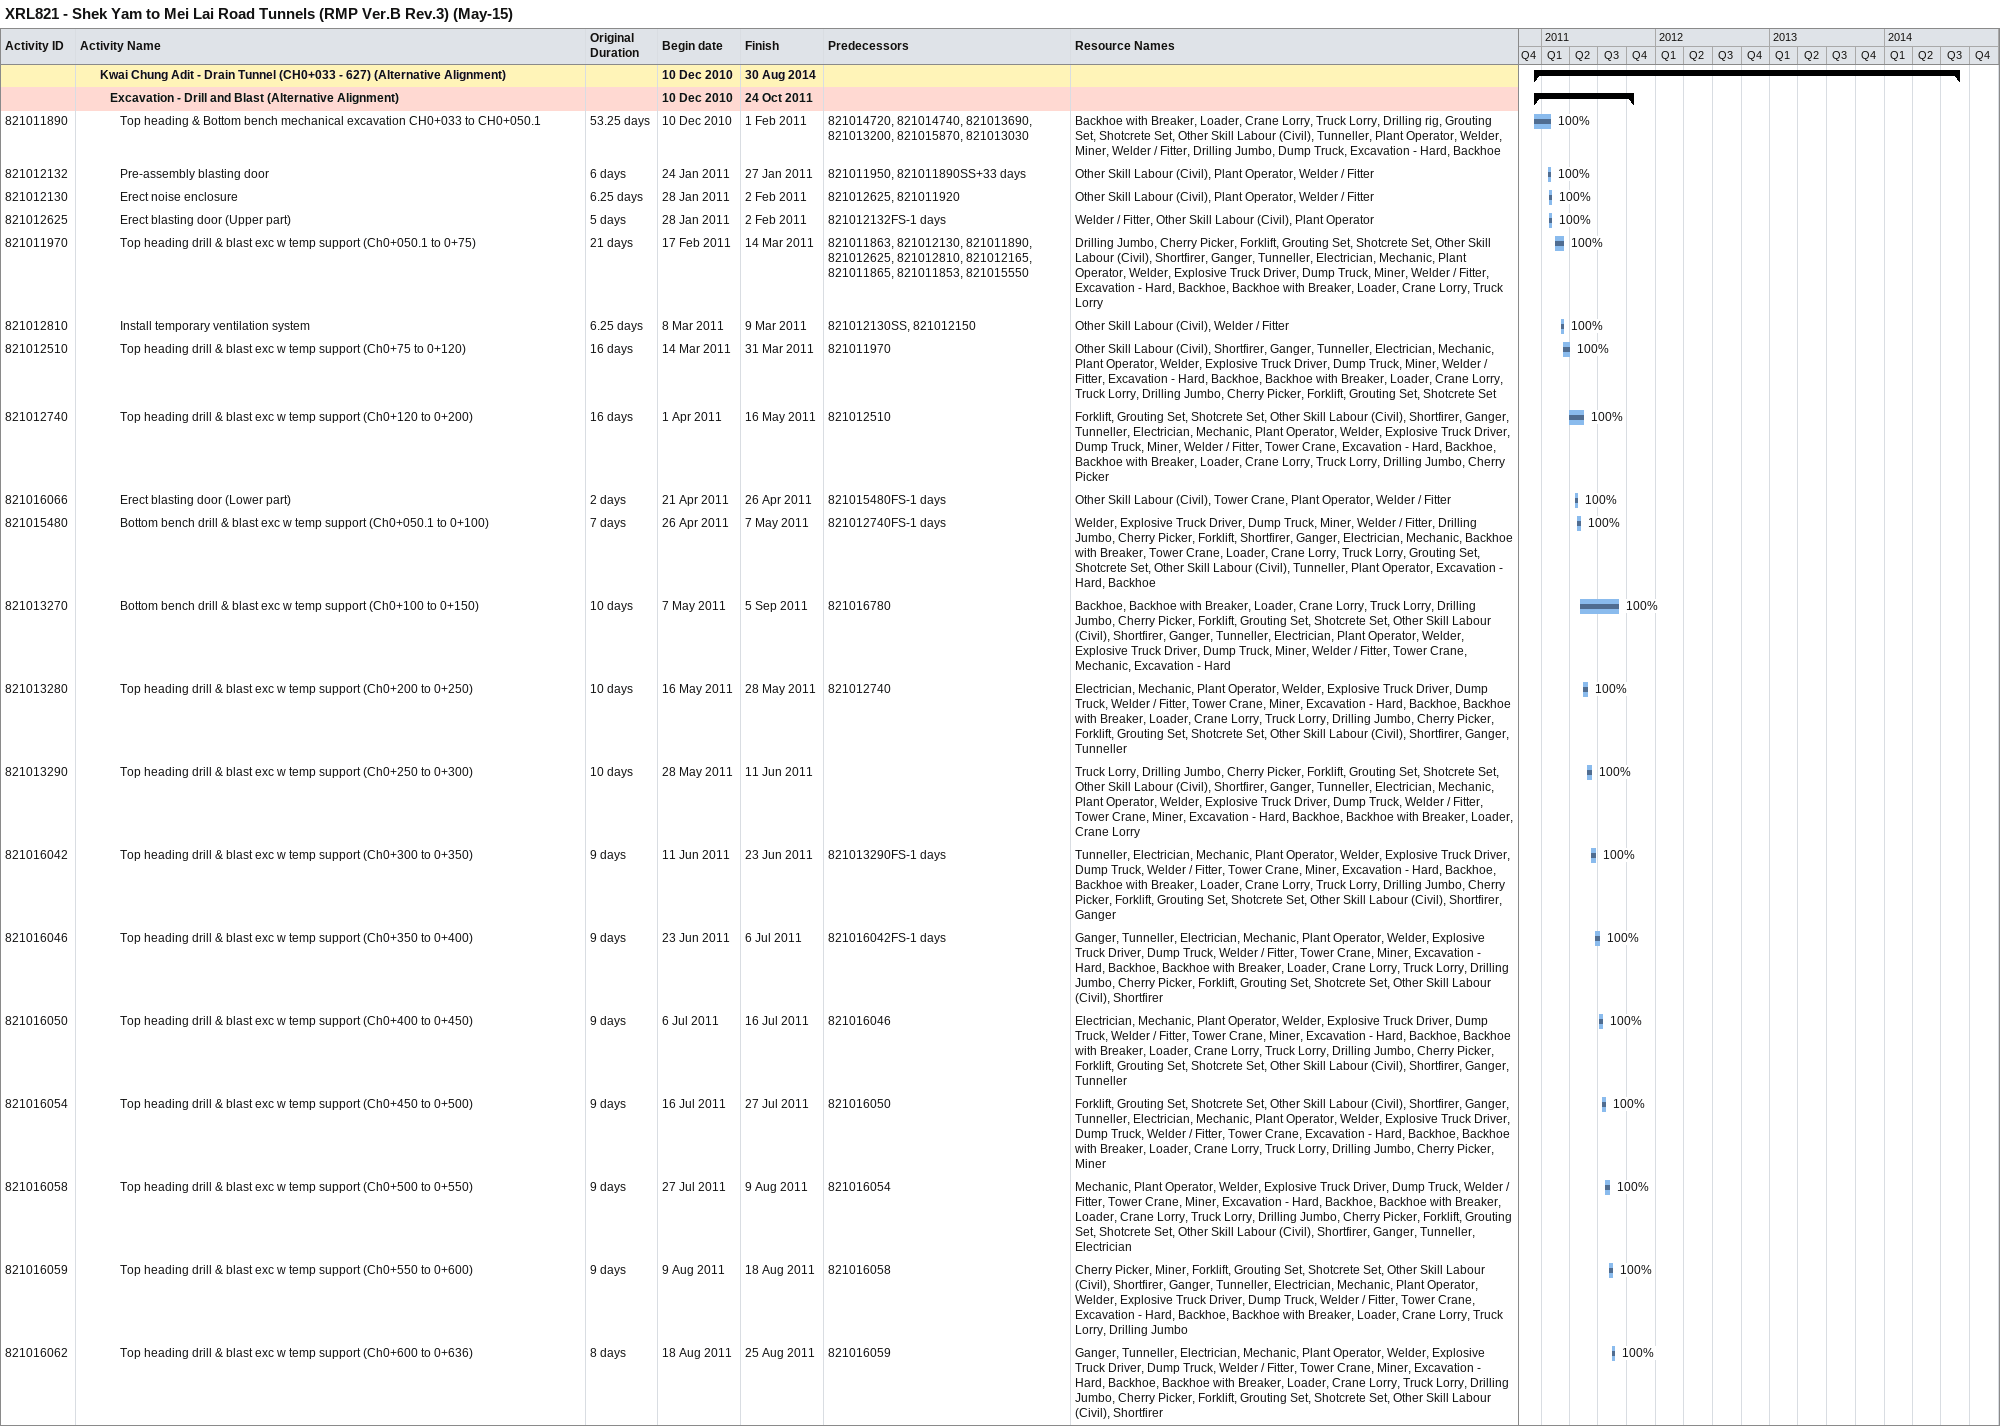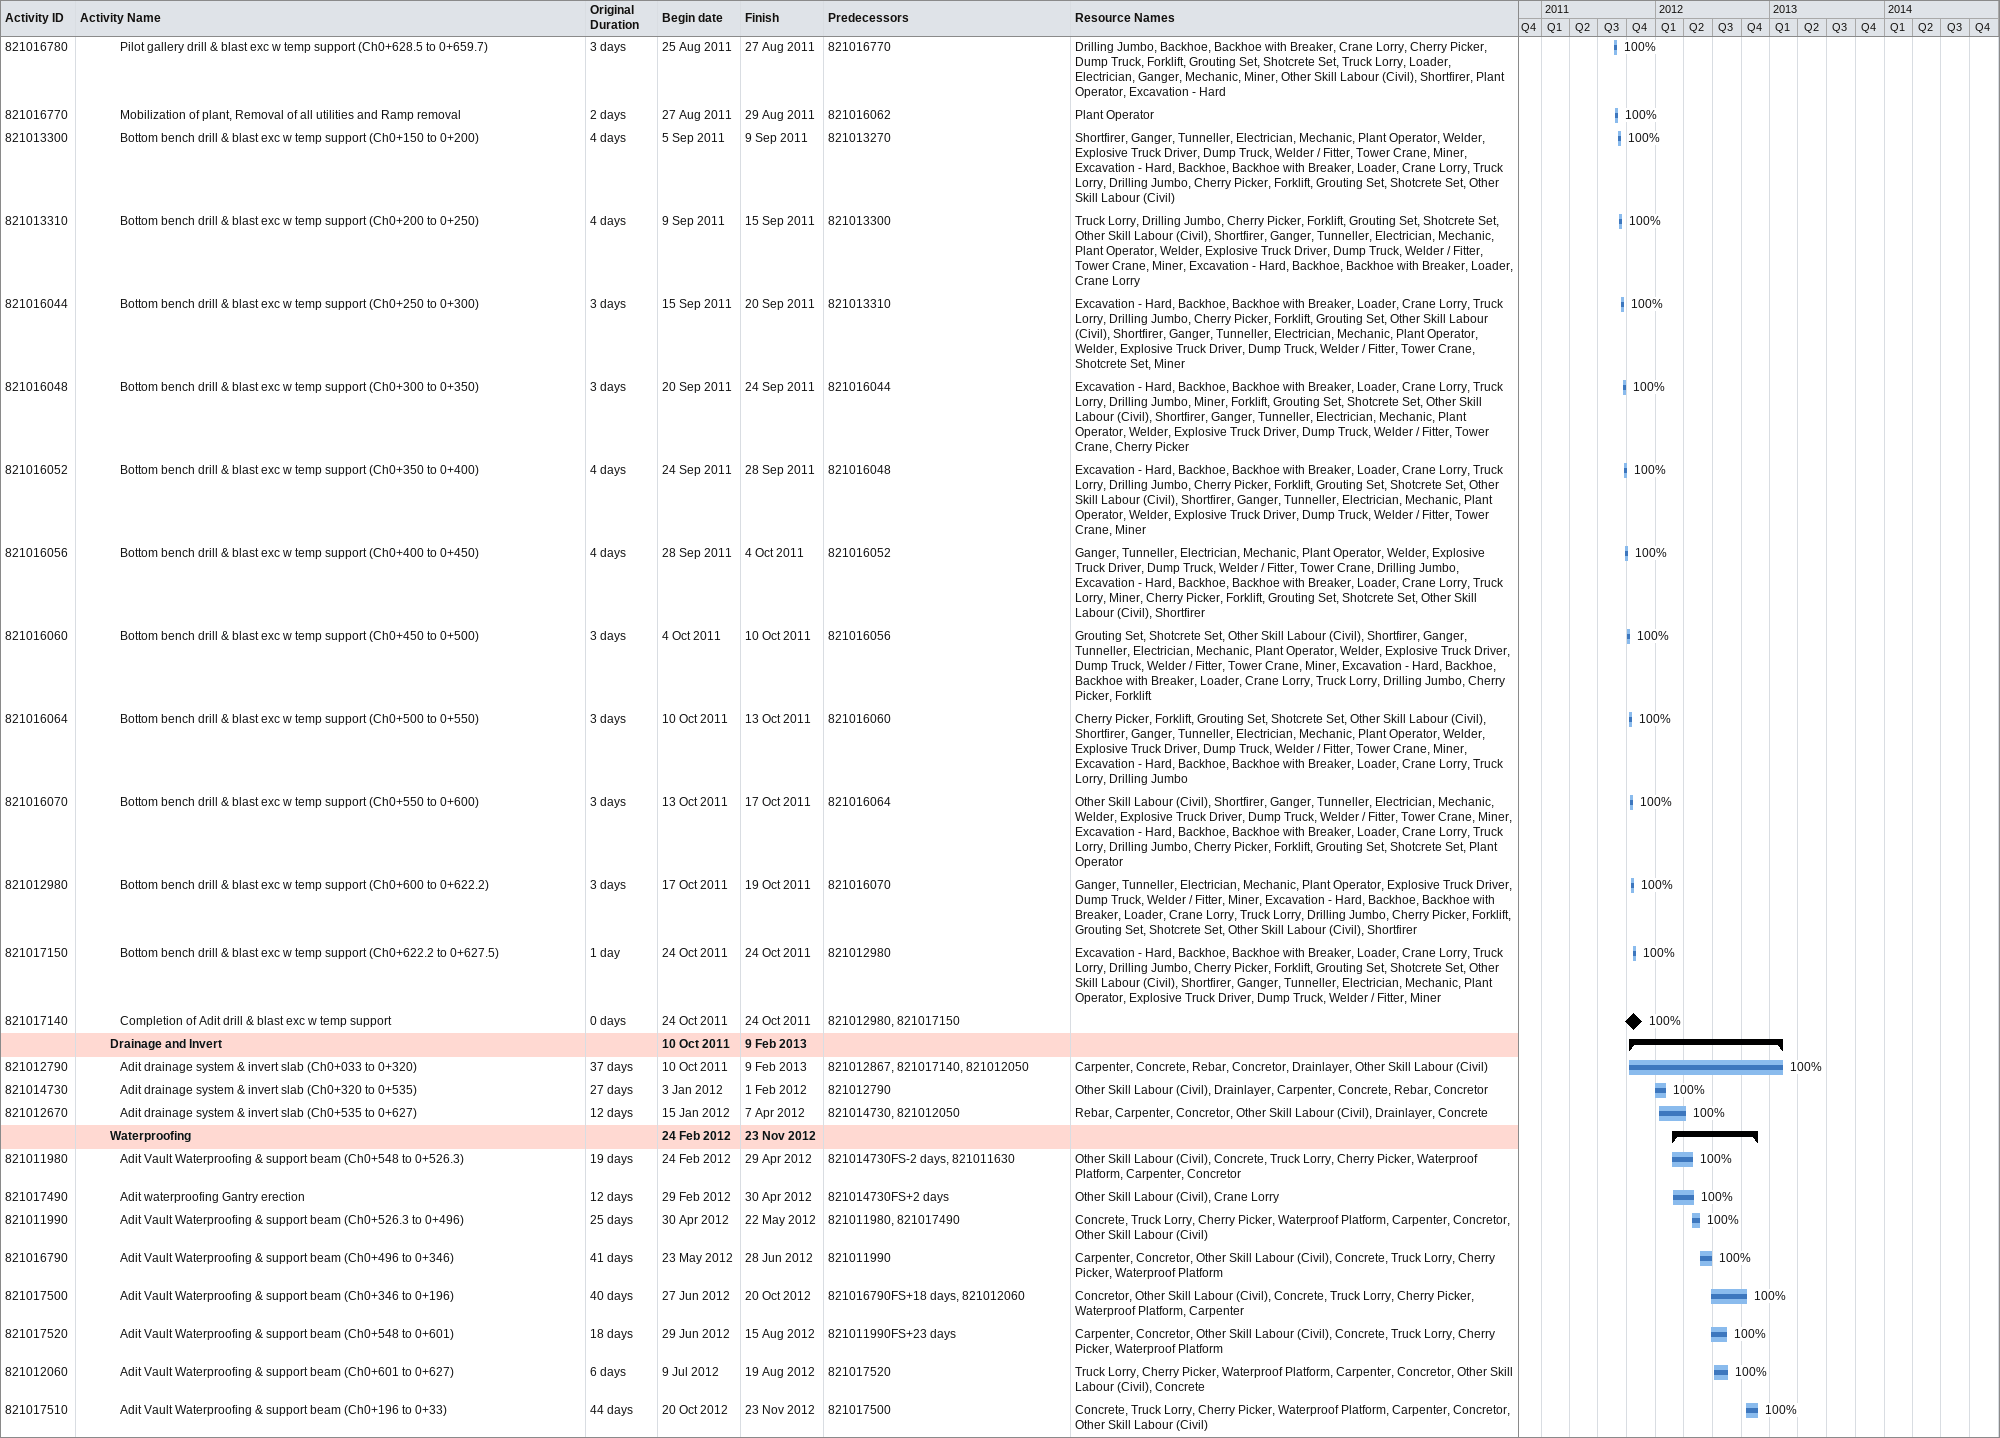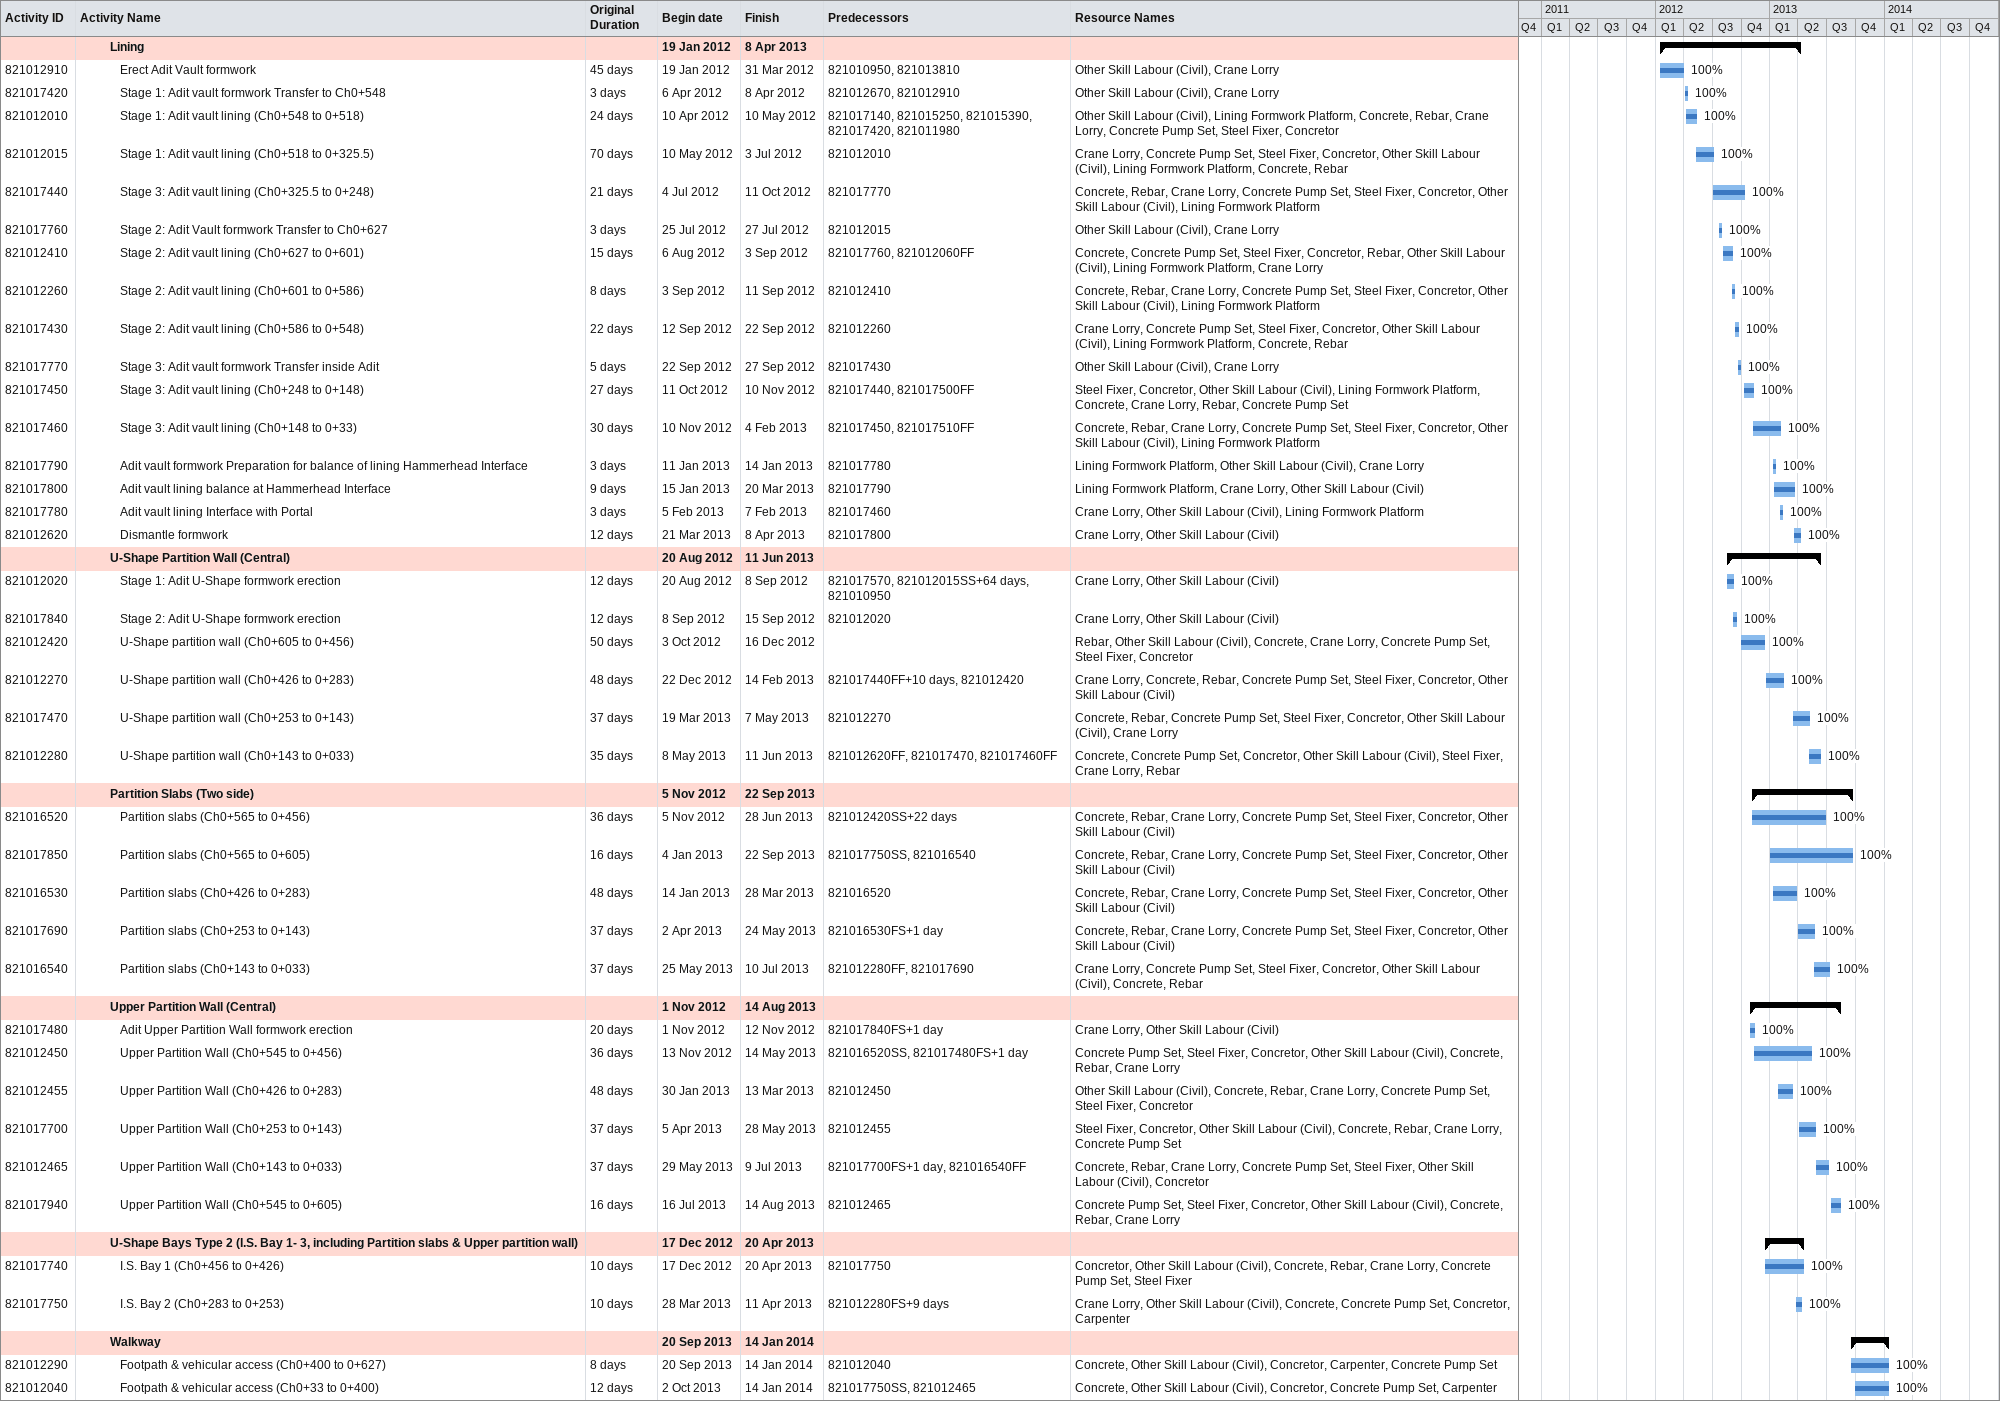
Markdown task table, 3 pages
XRL821 - Shek Yam to Mei Lai Road Tunnels (RMP Ver.B Rev.3) (May-15)

| ID | Level | Task | Original duration | Start | Finish | Predecessors | Resources | % complete |
|---|---|---|---|---|---|---|---|---|
|  | 3 | **Kwai Chung Adit - Drain Tunnel (CH0+033 - 627) (Alternative Alignment)** |  | 2010-12-10 | 2014-08-30 |  |  |  |
|  | 4 | **Excavation - Drill and Blast (Alternative Alignment)** |  | 2010-12-10 | 2011-10-24 |  |  |  |
| 821011890 | 5 | Top heading & Bottom bench mechanical excavation CH0+033 to CH0+050.1 | 53.25d | 2010-12-10 | 2011-02-01 | 821014720, 821014740, 821013690, 821013200, 821015870, 821013030 | Backhoe with Breaker, Loader, Crane Lorry, Truck Lorry, Drilling rig, Grouting Set, Shotcrete Set, Other Skill Labour (Civil), Tunneller, Plant Operator, Welder, Miner, Welder / Fitter, Drilling Jumbo, Dump Truck, Excavation - Hard, Backhoe | 100 |
| 821012132 | 5 | Pre-assembly blasting door | 6d | 2011-01-24 | 2011-01-27 | 821011950, 821011890SS+33d | Other Skill Labour (Civil), Plant Operator, Welder / Fitter | 100 |
| 821012130 | 5 | Erect noise enclosure | 6.25d | 2011-01-28 | 2011-02-02 | 821012625, 821011920 | Other Skill Labour (Civil), Plant Operator, Welder / Fitter | 100 |
| 821012625 | 5 | Erect blasting door (Upper part) | 5d | 2011-01-28 | 2011-02-02 | 821012132FS-1d | Welder / Fitter, Other Skill Labour (Civil), Plant Operator | 100 |
| 821011970 | 5 | Top heading drill & blast exc w temp support (Ch0+050.1 to 0+75) | 21d | 2011-02-17 | 2011-03-14 | 821011863, 821012130, 821011890, 821012625, 821012810, 821012165, 821011865, 821011853, 821015550 | Drilling Jumbo, Cherry Picker, Forklift, Grouting Set, Shotcrete Set, Other Skill Labour (Civil), Shortfirer, Ganger, Tunneller, Electrician, Mechanic, Plant Operator, Welder, Explosive Truck Driver, Dump Truck, Miner, Welder / Fitter, Excavation - Hard, Backhoe, Backhoe with Breaker, Loader, Crane Lorry, Truck Lorry | 100 |
| 821012810 | 5 | Install temporary ventilation system | 6.25d | 2011-03-08 | 2011-03-09 | 821012130SS, 821012150 | Other Skill Labour (Civil), Welder / Fitter | 100 |
| 821012510 | 5 | Top heading drill & blast exc w temp support (Ch0+75 to 0+120) | 16d | 2011-03-14 | 2011-03-31 | 821011970 | Other Skill Labour (Civil), Shortfirer, Ganger, Tunneller, Electrician, Mechanic, Plant Operator, Welder, Explosive Truck Driver, Dump Truck, Miner, Welder / Fitter, Excavation - Hard, Backhoe, Backhoe with Breaker, Loader, Crane Lorry, Truck Lorry, Drilling Jumbo, Cherry Picker, Forklift, Grouting Set, Shotcrete Set | 100 |
| 821012740 | 5 | Top heading drill & blast exc w temp support (Ch0+120 to 0+200) | 16d | 2011-04-01 | 2011-05-16 | 821012510 | Forklift, Grouting Set, Shotcrete Set, Other Skill Labour (Civil), Shortfirer, Ganger, Tunneller, Electrician, Mechanic, Plant Operator, Welder, Explosive Truck Driver, Dump Truck, Miner, Welder / Fitter, Tower Crane, Excavation - Hard, Backhoe, Backhoe with Breaker, Loader, Crane Lorry, Truck Lorry, Drilling Jumbo, Cherry Picker | 100 |
| 821016066 | 5 | Erect blasting door (Lower part) | 2d | 2011-04-21 | 2011-04-26 | 821015480FS-1d | Other Skill Labour (Civil), Tower Crane, Plant Operator, Welder / Fitter | 100 |
| 821015480 | 5 | Bottom bench drill & blast exc w temp support (Ch0+050.1 to 0+100) | 7d | 2011-04-26 | 2011-05-07 | 821012740FS-1d | Welder, Explosive Truck Driver, Dump Truck, Miner, Welder / Fitter, Drilling Jumbo, Cherry Picker, Forklift, Shortfirer, Ganger, Electrician, Mechanic, Backhoe with Breaker, Tower Crane, Loader, Crane Lorry, Truck Lorry, Grouting Set, Shotcrete Set, Other Skill Labour (Civil), Tunneller, Plant Operator, Excavation - Hard, Backhoe | 100 |
| 821013270 | 5 | Bottom bench drill & blast exc w temp support (Ch0+100 to 0+150) | 10d | 2011-05-07 | 2011-09-05 | 821016780 | Backhoe, Backhoe with Breaker, Loader, Crane Lorry, Truck Lorry, Drilling Jumbo, Cherry Picker, Forklift, Grouting Set, Shotcrete Set, Other Skill Labour (Civil), Shortfirer, Ganger, Tunneller, Electrician, Plant Operator, Welder, Explosive Truck Driver, Dump Truck, Miner, Welder / Fitter, Tower Crane, Mechanic, Excavation - Hard | 100 |
| 821013280 | 5 | Top heading drill & blast exc w temp support (Ch0+200 to 0+250) | 10d | 2011-05-16 | 2011-05-28 | 821012740 | Electrician, Mechanic, Plant Operator, Welder, Explosive Truck Driver, Dump Truck, Welder / Fitter, Tower Crane, Miner, Excavation - Hard, Backhoe, Backhoe with Breaker, Loader, Crane Lorry, Truck Lorry, Drilling Jumbo, Cherry Picker, Forklift, Grouting Set, Shotcrete Set, Other Skill Labour (Civil), Shortfirer, Ganger, Tunneller | 100 |
| 821013290 | 5 | Top heading drill & blast exc w temp support (Ch0+250 to 0+300) | 10d | 2011-05-28 | 2011-06-11 |  | Truck Lorry, Drilling Jumbo, Cherry Picker, Forklift, Grouting Set, Shotcrete Set, Other Skill Labour (Civil), Shortfirer, Ganger, Tunneller, Electrician, Mechanic, Plant Operator, Welder, Explosive Truck Driver, Dump Truck, Welder / Fitter, Tower Crane, Miner, Excavation - Hard, Backhoe, Backhoe with Breaker, Loader, Crane Lorry | 100 |
| 821016042 | 5 | Top heading drill & blast exc w temp support (Ch0+300 to 0+350) | 9d | 2011-06-11 | 2011-06-23 | 821013290FS-1d | Tunneller, Electrician, Mechanic, Plant Operator, Welder, Explosive Truck Driver, Dump Truck, Welder / Fitter, Tower Crane, Miner, Excavation - Hard, Backhoe, Backhoe with Breaker, Loader, Crane Lorry, Truck Lorry, Drilling Jumbo, Cherry Picker, Forklift, Grouting Set, Shotcrete Set, Other Skill Labour (Civil), Shortfirer, Ganger | 100 |
| 821016046 | 5 | Top heading drill & blast exc w temp support (Ch0+350 to 0+400) | 9d | 2011-06-23 | 2011-07-06 | 821016042FS-1d | Ganger, Tunneller, Electrician, Mechanic, Plant Operator, Welder, Explosive Truck Driver, Dump Truck, Welder / Fitter, Tower Crane, Miner, Excavation - Hard, Backhoe, Backhoe with Breaker, Loader, Crane Lorry, Truck Lorry, Drilling Jumbo, Cherry Picker, Forklift, Grouting Set, Shotcrete Set, Other Skill Labour (Civil), Shortfirer | 100 |
| 821016050 | 5 | Top heading drill & blast exc w temp support (Ch0+400 to 0+450) | 9d | 2011-07-06 | 2011-07-16 | 821016046 | Electrician, Mechanic, Plant Operator, Welder, Explosive Truck Driver, Dump Truck, Welder / Fitter, Tower Crane, Miner, Excavation - Hard, Backhoe, Backhoe with Breaker, Loader, Crane Lorry, Truck Lorry, Drilling Jumbo, Cherry Picker, Forklift, Grouting Set, Shotcrete Set, Other Skill Labour (Civil), Shortfirer, Ganger, Tunneller | 100 |
| 821016054 | 5 | Top heading drill & blast exc w temp support (Ch0+450 to 0+500) | 9d | 2011-07-16 | 2011-07-27 | 821016050 | Forklift, Grouting Set, Shotcrete Set, Other Skill Labour (Civil), Shortfirer, Ganger, Tunneller, Electrician, Mechanic, Plant Operator, Welder, Explosive Truck Driver, Dump Truck, Welder / Fitter, Tower Crane, Excavation - Hard, Backhoe, Backhoe with Breaker, Loader, Crane Lorry, Truck Lorry, Drilling Jumbo, Cherry Picker, Miner | 100 |
| 821016058 | 5 | Top heading drill & blast exc w temp support (Ch0+500 to 0+550) | 9d | 2011-07-27 | 2011-08-09 | 821016054 | Mechanic, Plant Operator, Welder, Explosive Truck Driver, Dump Truck, Welder / Fitter, Tower Crane, Miner, Excavation - Hard, Backhoe, Backhoe with Breaker, Loader, Crane Lorry, Truck Lorry, Drilling Jumbo, Cherry Picker, Forklift, Grouting Set, Shotcrete Set, Other Skill Labour (Civil), Shortfirer, Ganger, Tunneller, Electrician | 100 |
| 821016059 | 5 | Top heading drill & blast exc w temp support (Ch0+550 to 0+600) | 9d | 2011-08-09 | 2011-08-18 | 821016058 | Cherry Picker, Miner, Forklift, Grouting Set, Shotcrete Set, Other Skill Labour (Civil), Shortfirer, Ganger, Tunneller, Electrician, Mechanic, Plant Operator, Welder, Explosive Truck Driver, Dump Truck, Welder / Fitter, Tower Crane, Excavation - Hard, Backhoe, Backhoe with Breaker, Loader, Crane Lorry, Truck Lorry, Drilling Jumbo | 100 |
| 821016062 | 5 | Top heading drill & blast exc w temp support (Ch0+600 to 0+636) | 8d | 2011-08-18 | 2011-08-25 | 821016059 | Ganger, Tunneller, Electrician, Mechanic, Plant Operator, Welder, Explosive Truck Driver, Dump Truck, Welder / Fitter, Tower Crane, Miner, Excavation - Hard, Backhoe, Backhoe with Breaker, Loader, Crane Lorry, Truck Lorry, Drilling Jumbo, Cherry Picker, Forklift, Grouting Set, Shotcrete Set, Other Skill Labour (Civil), Shortfirer | 100 |
| 821016780 | 5 | Pilot gallery drill & blast exc w temp support (Ch0+628.5 to 0+659.7) | 3d | 2011-08-25 | 2011-08-27 | 821016770 | Drilling Jumbo, Backhoe, Backhoe with Breaker, Crane Lorry, Cherry Picker, Dump Truck, Forklift, Grouting Set, Shotcrete Set, Truck Lorry, Loader, Electrician, Ganger, Mechanic, Miner, Other Skill Labour (Civil), Shortfirer, Plant Operator, Excavation - Hard | 100 |
| 821016770 | 5 | Mobilization of plant, Removal of all utilities and Ramp removal | 2d | 2011-08-27 | 2011-08-29 | 821016062 | Plant Operator | 100 |
| 821013300 | 5 | Bottom bench drill & blast exc w temp support (Ch0+150 to 0+200) | 4d | 2011-09-05 | 2011-09-09 | 821013270 | Shortfirer, Ganger, Tunneller, Electrician, Mechanic, Plant Operator, Welder, Explosive Truck Driver, Dump Truck, Welder / Fitter, Tower Crane, Miner, Excavation - Hard, Backhoe, Backhoe with Breaker, Loader, Crane Lorry, Truck Lorry, Drilling Jumbo, Cherry Picker, Forklift, Grouting Set, Shotcrete Set, Other Skill Labour (Civil) | 100 |
| 821013310 | 5 | Bottom bench drill & blast exc w temp support (Ch0+200 to 0+250) | 4d | 2011-09-09 | 2011-09-15 | 821013300 | Truck Lorry, Drilling Jumbo, Cherry Picker, Forklift, Grouting Set, Shotcrete Set, Other Skill Labour (Civil), Shortfirer, Ganger, Tunneller, Electrician, Mechanic, Plant Operator, Welder, Explosive Truck Driver, Dump Truck, Welder / Fitter, Tower Crane, Miner, Excavation - Hard, Backhoe, Backhoe with Breaker, Loader, Crane Lorry | 100 |
| 821016044 | 5 | Bottom bench drill & blast exc w temp support (Ch0+250 to 0+300) | 3d | 2011-09-15 | 2011-09-20 | 821013310 | Excavation - Hard, Backhoe, Backhoe with Breaker, Loader, Crane Lorry, Truck Lorry, Drilling Jumbo, Cherry Picker, Forklift, Grouting Set, Other Skill Labour (Civil), Shortfirer, Ganger, Tunneller, Electrician, Mechanic, Plant Operator, Welder, Explosive Truck Driver, Dump Truck, Welder / Fitter, Tower Crane, Shotcrete Set, Miner | 100 |
| 821016048 | 5 | Bottom bench drill & blast exc w temp support (Ch0+300 to 0+350) | 3d | 2011-09-20 | 2011-09-24 | 821016044 | Excavation - Hard, Backhoe, Backhoe with Breaker, Loader, Crane Lorry, Truck Lorry, Drilling Jumbo, Miner, Forklift, Grouting Set, Shotcrete Set, Other Skill Labour (Civil), Shortfirer, Ganger, Tunneller, Electrician, Mechanic, Plant Operator, Welder, Explosive Truck Driver, Dump Truck, Welder / Fitter, Tower Crane, Cherry Picker | 100 |
| 821016052 | 5 | Bottom bench drill & blast exc w temp support (Ch0+350 to 0+400) | 4d | 2011-09-24 | 2011-09-28 | 821016048 | Excavation - Hard, Backhoe, Backhoe with Breaker, Loader, Crane Lorry, Truck Lorry, Drilling Jumbo, Cherry Picker, Forklift, Grouting Set, Shotcrete Set, Other Skill Labour (Civil), Shortfirer, Ganger, Tunneller, Electrician, Mechanic, Plant Operator, Welder, Explosive Truck Driver, Dump Truck, Welder / Fitter, Tower Crane, Miner | 100 |
| 821016056 | 5 | Bottom bench drill & blast exc w temp support (Ch0+400 to 0+450) | 4d | 2011-09-28 | 2011-10-04 | 821016052 | Ganger, Tunneller, Electrician, Mechanic, Plant Operator, Welder, Explosive Truck Driver, Dump Truck, Welder / Fitter, Tower Crane, Drilling Jumbo, Excavation - Hard, Backhoe, Backhoe with Breaker, Loader, Crane Lorry, Truck Lorry, Miner, Cherry Picker, Forklift, Grouting Set, Shotcrete Set, Other Skill Labour (Civil), Shortfirer | 100 |
| 821016060 | 5 | Bottom bench drill & blast exc w temp support (Ch0+450 to 0+500) | 3d | 2011-10-04 | 2011-10-10 | 821016056 | Grouting Set, Shotcrete Set, Other Skill Labour (Civil), Shortfirer, Ganger, Tunneller, Electrician, Mechanic, Plant Operator, Welder, Explosive Truck Driver, Dump Truck, Welder / Fitter, Tower Crane, Miner, Excavation - Hard, Backhoe, Backhoe with Breaker, Loader, Crane Lorry, Truck Lorry, Drilling Jumbo, Cherry Picker, Forklift | 100 |
| 821016064 | 5 | Bottom bench drill & blast exc w temp support (Ch0+500 to 0+550) | 3d | 2011-10-10 | 2011-10-13 | 821016060 | Cherry Picker, Forklift, Grouting Set, Shotcrete Set, Other Skill Labour (Civil), Shortfirer, Ganger, Tunneller, Electrician, Mechanic, Plant Operator, Welder, Explosive Truck Driver, Dump Truck, Welder / Fitter, Tower Crane, Miner, Excavation - Hard, Backhoe, Backhoe with Breaker, Loader, Crane Lorry, Truck Lorry, Drilling Jumbo | 100 |
| 821016070 | 5 | Bottom bench drill & blast exc w temp support (Ch0+550 to 0+600) | 3d | 2011-10-13 | 2011-10-17 | 821016064 | Other Skill Labour (Civil), Shortfirer, Ganger, Tunneller, Electrician, Mechanic, Welder, Explosive Truck Driver, Dump Truck, Welder / Fitter, Tower Crane, Miner, Excavation - Hard, Backhoe, Backhoe with Breaker, Loader, Crane Lorry, Truck Lorry, Drilling Jumbo, Cherry Picker, Forklift, Grouting Set, Shotcrete Set, Plant Operator | 100 |
| 821012980 | 5 | Bottom bench drill & blast exc w temp support (Ch0+600 to 0+622.2) | 3d | 2011-10-17 | 2011-10-19 | 821016070 | Ganger, Tunneller, Electrician, Mechanic, Plant Operator, Explosive Truck Driver, Dump Truck, Welder / Fitter, Miner, Excavation - Hard, Backhoe, Backhoe with Breaker, Loader, Crane Lorry, Truck Lorry, Drilling Jumbo, Cherry Picker, Forklift, Grouting Set, Shotcrete Set, Other Skill Labour (Civil), Shortfirer | 100 |
| 821017150 | 5 | Bottom bench drill & blast exc w temp support (Ch0+622.2 to 0+627.5) | 1d | 2011-10-24 | 2011-10-24 | 821012980 | Excavation - Hard, Backhoe, Backhoe with Breaker, Loader, Crane Lorry, Truck Lorry, Drilling Jumbo, Cherry Picker, Forklift, Grouting Set, Shotcrete Set, Other Skill Labour (Civil), Shortfirer, Ganger, Tunneller, Electrician, Mechanic, Plant Operator, Explosive Truck Driver, Dump Truck, Welder / Fitter, Miner | 100 |
| 821017140 | 5 | Completion of Adit drill & blast exc w temp support | 0d | 2011-10-24 | 2011-10-24 | 821012980, 821017150 |  | 100 |
|  | 4 | **Drainage and Invert** |  | 2011-10-10 | 2013-02-09 |  |  |  |
| 821012790 | 5 | Adit drainage system & invert slab (Ch0+033 to 0+320) | 37d | 2011-10-10 | 2013-02-09 | 821012867, 821017140, 821012050 | Carpenter, Concrete, Rebar, Concretor, Drainlayer, Other Skill Labour (Civil) | 100 |
| 821014730 | 5 | Adit drainage system & invert slab (Ch0+320 to 0+535) | 27d | 2012-01-03 | 2012-02-01 | 821012790 | Other Skill Labour (Civil), Drainlayer, Carpenter, Concrete, Rebar, Concretor | 100 |
| 821012670 | 5 | Adit drainage system & invert slab (Ch0+535 to 0+627) | 12d | 2012-01-15 | 2012-04-07 | 821014730, 821012050 | Rebar, Carpenter, Concretor, Other Skill Labour (Civil), Drainlayer, Concrete | 100 |
|  | 4 | **Waterproofing** |  | 2012-02-24 | 2012-11-23 |  |  |  |
| 821011980 | 5 | Adit Vault Waterproofing & support beam (Ch0+548 to 0+526.3) | 19d | 2012-02-24 | 2012-04-29 | 821014730FS-2d, 821011630 | Other Skill Labour (Civil), Concrete, Truck Lorry, Cherry Picker, Waterproof Platform, Carpenter, Concretor | 100 |
| 821017490 | 5 | Adit waterproofing Gantry erection | 12d | 2012-02-29 | 2012-04-30 | 821014730FS+2d | Other Skill Labour (Civil), Crane Lorry | 100 |
| 821011990 | 5 | Adit Vault Waterproofing & support beam (Ch0+526.3 to 0+496) | 25d | 2012-04-30 | 2012-05-22 | 821011980, 821017490 | Concrete, Truck Lorry, Cherry Picker, Waterproof Platform, Carpenter, Concretor, Other Skill Labour (Civil) | 100 |
| 821016790 | 5 | Adit Vault Waterproofing & support beam (Ch0+496 to 0+346) | 41d | 2012-05-23 | 2012-06-28 | 821011990 | Carpenter, Concretor, Other Skill Labour (Civil), Concrete, Truck Lorry, Cherry Picker, Waterproof Platform | 100 |
| 821017500 | 5 | Adit Vault Waterproofing & support beam (Ch0+346 to 0+196) | 40d | 2012-06-27 | 2012-10-20 | 821016790FS+18d, 821012060 | Concretor, Other Skill Labour (Civil), Concrete, Truck Lorry, Cherry Picker, Waterproof Platform, Carpenter | 100 |
| 821017520 | 5 | Adit Vault Waterproofing & support beam (Ch0+548 to 0+601) | 18d | 2012-06-29 | 2012-08-15 | 821011990FS+23d | Carpenter, Concretor, Other Skill Labour (Civil), Concrete, Truck Lorry, Cherry Picker, Waterproof Platform | 100 |
| 821012060 | 5 | Adit Vault Waterproofing & support beam (Ch0+601 to 0+627) | 6d | 2012-07-09 | 2012-08-19 | 821017520 | Truck Lorry, Cherry Picker, Waterproof Platform, Carpenter, Concretor, Other Skill Labour (Civil), Concrete | 100 |
| 821017510 | 5 | Adit Vault Waterproofing & support beam (Ch0+196 to 0+33) | 44d | 2012-10-20 | 2012-11-23 | 821017500 | Concrete, Truck Lorry, Cherry Picker, Waterproof Platform, Carpenter, Concretor, Other Skill Labour (Civil) | 100 |
|  | 4 | **Lining** |  | 2012-01-19 | 2013-04-08 |  |  |  |
| 821012910 | 5 | Erect Adit Vault formwork | 45d | 2012-01-19 | 2012-03-31 | 821010950, 821013810 | Other Skill Labour (Civil), Crane Lorry | 100 |
| 821017420 | 5 | Stage 1: Adit vault formwork Transfer to Ch0+548 | 3d | 2012-04-06 | 2012-04-08 | 821012670, 821012910 | Other Skill Labour (Civil), Crane Lorry | 100 |
| 821012010 | 5 | Stage 1: Adit vault lining (Ch0+548 to 0+518) | 24d | 2012-04-10 | 2012-05-10 | 821017140, 821015250, 821015390, 821017420, 821011980 | Other Skill Labour (Civil), Lining Formwork Platform, Concrete, Rebar, Crane Lorry, Concrete Pump Set, Steel Fixer, Concretor | 100 |
| 821012015 | 5 | Stage 1: Adit vault lining (Ch0+518 to 0+325.5) | 70d | 2012-05-10 | 2012-07-03 | 821012010 | Crane Lorry, Concrete Pump Set, Steel Fixer, Concretor, Other Skill Labour (Civil), Lining Formwork Platform, Concrete, Rebar | 100 |
| 821017440 | 5 | Stage 3: Adit vault lining (Ch0+325.5 to 0+248) | 21d | 2012-07-04 | 2012-10-11 | 821017770 | Concrete, Rebar, Crane Lorry, Concrete Pump Set, Steel Fixer, Concretor, Other Skill Labour (Civil), Lining Formwork Platform | 100 |
| 821017760 | 5 | Stage 2: Adit Vault formwork Transfer to Ch0+627 | 3d | 2012-07-25 | 2012-07-27 | 821012015 | Other Skill Labour (Civil), Crane Lorry | 100 |
| 821012410 | 5 | Stage 2: Adit vault lining (Ch0+627 to 0+601) | 15d | 2012-08-06 | 2012-09-03 | 821017760, 821012060FF | Concrete, Concrete Pump Set, Steel Fixer, Concretor, Rebar, Other Skill Labour (Civil), Lining Formwork Platform, Crane Lorry | 100 |
| 821012260 | 5 | Stage 2: Adit vault lining (Ch0+601 to 0+586) | 8d | 2012-09-03 | 2012-09-11 | 821012410 | Concrete, Rebar, Crane Lorry, Concrete Pump Set, Steel Fixer, Concretor, Other Skill Labour (Civil), Lining Formwork Platform | 100 |
| 821017430 | 5 | Stage 2: Adit vault lining (Ch0+586 to 0+548) | 22d | 2012-09-12 | 2012-09-22 | 821012260 | Crane Lorry, Concrete Pump Set, Steel Fixer, Concretor, Other Skill Labour (Civil), Lining Formwork Platform, Concrete, Rebar | 100 |
| 821017770 | 5 | Stage 3: Adit vault formwork Transfer inside Adit | 5d | 2012-09-22 | 2012-09-27 | 821017430 | Other Skill Labour (Civil), Crane Lorry | 100 |
| 821017450 | 5 | Stage 3: Adit vault lining (Ch0+248 to 0+148) | 27d | 2012-10-11 | 2012-11-10 | 821017440, 821017500FF | Steel Fixer, Concretor, Other Skill Labour (Civil), Lining Formwork Platform, Concrete, Crane Lorry, Rebar, Concrete Pump Set | 100 |
| 821017460 | 5 | Stage 3: Adit vault lining (Ch0+148 to 0+33) | 30d | 2012-11-10 | 2013-02-04 | 821017450, 821017510FF | Concrete, Rebar, Crane Lorry, Concrete Pump Set, Steel Fixer, Concretor, Other Skill Labour (Civil), Lining Formwork Platform | 100 |
| 821017790 | 5 | Adit vault formwork Preparation for balance of lining Hammerhead Interface | 3d | 2013-01-11 | 2013-01-14 | 821017780 | Lining Formwork Platform, Other Skill Labour (Civil), Crane Lorry | 100 |
| 821017800 | 5 | Adit vault lining balance at Hammerhead Interface | 9d | 2013-01-15 | 2013-03-20 | 821017790 | Lining Formwork Platform, Crane Lorry, Other Skill Labour (Civil) | 100 |
| 821017780 | 5 | Adit vault lining Interface with Portal | 3d | 2013-02-05 | 2013-02-07 | 821017460 | Crane Lorry, Other Skill Labour (Civil), Lining Formwork Platform | 100 |
| 821012620 | 5 | Dismantle formwork | 12d | 2013-03-21 | 2013-04-08 | 821017800 | Crane Lorry, Other Skill Labour (Civil) | 100 |
|  | 4 | **U-Shape Partition Wall (Central)** |  | 2012-08-20 | 2013-06-11 |  |  |  |
| 821012020 | 5 | Stage 1: Adit U-Shape formwork erection | 12d | 2012-08-20 | 2012-09-08 | 821017570, 821012015SS+64d, 821010950 | Crane Lorry, Other Skill Labour (Civil) | 100 |
| 821017840 | 5 | Stage 2: Adit U-Shape formwork erection | 12d | 2012-09-08 | 2012-09-15 | 821012020 | Crane Lorry, Other Skill Labour (Civil) | 100 |
| 821012420 | 5 | U-Shape partition wall (Ch0+605 to 0+456) | 50d | 2012-10-03 | 2012-12-16 |  | Rebar, Other Skill Labour (Civil), Concrete, Crane Lorry, Concrete Pump Set, Steel Fixer, Concretor | 100 |
| 821012270 | 5 | U-Shape partition wall (Ch0+426 to 0+283) | 48d | 2012-12-22 | 2013-02-14 | 821017440FF+10d, 821012420 | Crane Lorry, Concrete, Rebar, Concrete Pump Set, Steel Fixer, Concretor, Other Skill Labour (Civil) | 100 |
| 821017470 | 5 | U-Shape partition wall (Ch0+253 to 0+143) | 37d | 2013-03-19 | 2013-05-07 | 821012270 | Concrete, Rebar, Concrete Pump Set, Steel Fixer, Concretor, Other Skill Labour (Civil), Crane Lorry | 100 |
| 821012280 | 5 | U-Shape partition wall (Ch0+143 to 0+033) | 35d | 2013-05-08 | 2013-06-11 | 821012620FF, 821017470, 821017460FF | Concrete, Concrete Pump Set, Concretor, Other Skill Labour (Civil), Steel Fixer, Crane Lorry, Rebar | 100 |
|  | 4 | **Partition Slabs (Two side)** |  | 2012-11-05 | 2013-09-22 |  |  |  |
| 821016520 | 5 | Partition slabs (Ch0+565 to 0+456) | 36d | 2012-11-05 | 2013-06-28 | 821012420SS+22d | Concrete, Rebar, Crane Lorry, Concrete Pump Set, Steel Fixer, Concretor, Other Skill Labour (Civil) | 100 |
| 821017850 | 5 | Partition slabs (Ch0+565 to 0+605) | 16d | 2013-01-04 | 2013-09-22 | 821017750SS, 821016540 | Concrete, Rebar, Crane Lorry, Concrete Pump Set, Steel Fixer, Concretor, Other Skill Labour (Civil) | 100 |
| 821016530 | 5 | Partition slabs (Ch0+426 to 0+283) | 48d | 2013-01-14 | 2013-03-28 | 821016520 | Concrete, Rebar, Crane Lorry, Concrete Pump Set, Steel Fixer, Concretor, Other Skill Labour (Civil) | 100 |
| 821017690 | 5 | Partition slabs (Ch0+253 to 0+143) | 37d | 2013-04-02 | 2013-05-24 | 821016530FS+1d | Concrete, Rebar, Crane Lorry, Concrete Pump Set, Steel Fixer, Concretor, Other Skill Labour (Civil) | 100 |
| 821016540 | 5 | Partition slabs (Ch0+143 to 0+033) | 37d | 2013-05-25 | 2013-07-10 | 821012280FF, 821017690 | Crane Lorry, Concrete Pump Set, Steel Fixer, Concretor, Other Skill Labour (Civil), Concrete, Rebar | 100 |
|  | 4 | **Upper Partition Wall (Central)** |  | 2012-11-01 | 2013-08-14 |  |  |  |
| 821017480 | 5 | Adit Upper Partition Wall formwork erection | 20d | 2012-11-01 | 2012-11-12 | 821017840FS+1d | Crane Lorry, Other Skill Labour (Civil) | 100 |
| 821012450 | 5 | Upper Partition Wall (Ch0+545 to 0+456) | 36d | 2012-11-13 | 2013-05-14 | 821016520SS, 821017480FS+1d | Concrete Pump Set, Steel Fixer, Concretor, Other Skill Labour (Civil), Concrete, Rebar, Crane Lorry | 100 |
| 821012455 | 5 | Upper Partition Wall (Ch0+426 to 0+283) | 48d | 2013-01-30 | 2013-03-13 | 821012450 | Other Skill Labour (Civil), Concrete, Rebar, Crane Lorry, Concrete Pump Set, Steel Fixer, Concretor | 100 |
| 821017700 | 5 | Upper Partition Wall (Ch0+253 to 0+143) | 37d | 2013-04-05 | 2013-05-28 | 821012455 | Steel Fixer, Concretor, Other Skill Labour (Civil), Concrete, Rebar, Crane Lorry, Concrete Pump Set | 100 |
| 821012465 | 5 | Upper Partition Wall (Ch0+143 to 0+033) | 37d | 2013-05-29 | 2013-07-09 | 821017700FS+1d, 821016540FF | Concrete, Rebar, Crane Lorry, Concrete Pump Set, Steel Fixer, Other Skill Labour (Civil), Concretor | 100 |
| 821017940 | 5 | Upper Partition Wall (Ch0+545 to 0+605) | 16d | 2013-07-16 | 2013-08-14 | 821012465 | Concrete Pump Set, Steel Fixer, Concretor, Other Skill Labour (Civil), Concrete, Rebar, Crane Lorry | 100 |
|  | 4 | **U-Shape Bays Type 2 (I.S. Bay 1- 3, including Partition slabs & Upper partition wall)** |  | 2012-12-17 | 2013-04-20 |  |  |  |
| 821017740 | 5 | I.S. Bay 1 (Ch0+456 to 0+426) | 10d | 2012-12-17 | 2013-04-20 | 821017750 | Concretor, Other Skill Labour (Civil), Concrete, Rebar, Crane Lorry, Concrete Pump Set, Steel Fixer | 100 |
| 821017750 | 5 | I.S. Bay 2 (Ch0+283 to 0+253) | 10d | 2013-03-28 | 2013-04-11 | 821012280FS+9d | Crane Lorry, Other Skill Labour (Civil), Concrete, Concrete Pump Set, Concretor, Carpenter | 100 |
|  | 4 | **Walkway** |  | 2013-09-20 | 2014-01-14 |  |  |  |
| 821012290 | 5 | Footpath & vehicular access (Ch0+400 to 0+627) | 8d | 2013-09-20 | 2014-01-14 | 821012040 | Concrete, Other Skill Labour (Civil), Concretor, Carpenter, Concrete Pump Set | 100 |
| 821012040 | 5 | Footpath & vehicular access (Ch0+33 to 0+400) | 12d | 2013-10-02 | 2014-01-14 | 821017750SS, 821012465 | Concrete, Other Skill Labour (Civil), Concretor, Concrete Pump Set, Carpenter | 100 |
